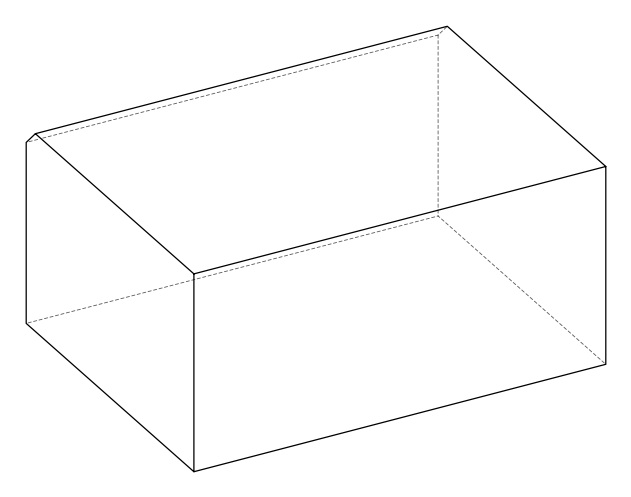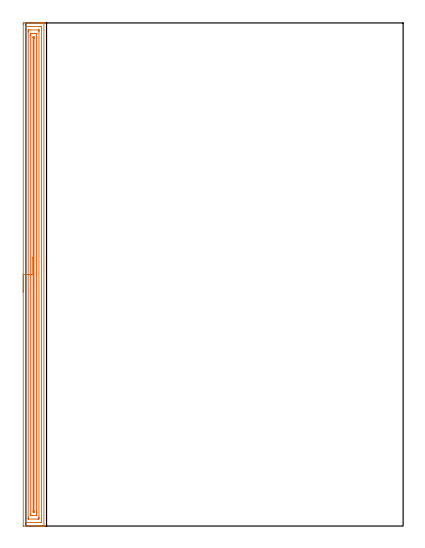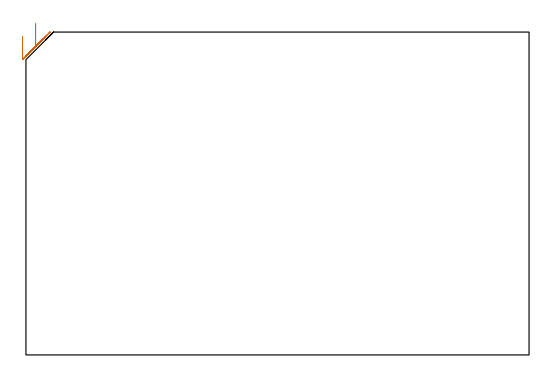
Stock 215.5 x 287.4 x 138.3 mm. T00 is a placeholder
(PLAN: 1 operations, 0 tool changes, 11.7 min)
(1 AREA_MILL | FG_CHAMFER_SURFACE | UGT0205_001 | 11.68 min | 20004 mm3)
(TOOL UGT0205_001 | Chamfer Mill 20 x 3 x 45 deg. | D20 FL50 Z2)
(OP 1 AREA_MILL)
G17 G21 G94 G90
T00 M6
G54
G17 G0 G90 X-1.5 Y133.7 S1061 M3
G43 Z148.3 H0
Z136.5
G94 G1 Y133.738 Z135.628 F250.
Y133.852 Z134.764
Y134.041 Z133.912
Y134.303 Z133.08
Y134.637 Z132.274
Y135.04 Z131.5
Y135.508 Z130.764
Y136.04 Z130.072
Y136.629 Z129.429
Y137.272 Z128.84
Y137.964 Z128.309
Y138.7 Z127.84
Y139.474 Z127.437
Y140.28 Z127.103
Y141.112 Z126.841
Y141.963 Z126.652
Y142.828 Z126.538
Y143.7 Z126.5
Y286.442
X-1.499 Y286.77 Z126.501
X-1.494 Y287.331 Z126.504
X-1.492 Y287.392 Z126.506
X-0.937 Y287.396 Z127.061
X-0.31 Y287.4 Z127.687
X7.068 Z135.063
X8.484 Z136.48
X8.847 Z136.842
X9.574 Z137.574
X9.84 Z137.839
X10.253 Y287.393 Z138.245
X10.297 Y287.39 Z138.288
X10.3 Y287.217 Z138.3
Y0.183
X10.297 Y0.01 Z138.288
X10.253 Y0.007 Z138.245
X9.84 Y0. Z137.839
X9.574 Z137.574
X8.847 Z136.842
X7.594 Z135.591
X6.179 Z134.175
X-1.2 Z126.798
X-1.492 Y0.01 Z126.506
X-1.499 Y0.301 Z126.499
Y0.314
X-1.5 Y143.7 Z126.5
X-0.086 Z127.914
X-0.085 Y284.982 Z127.915
X-0.083 Y285.018 Z127.917
X-0.047 Y285.39 Z127.953
X0.428 Y285.399 Z128.428
X7.958 Y285.4 Z135.958
X8.433 Y285.399 Z136.433
X8.847 Y285.39 Z136.847
X8.883 Y284.982 Z136.883
X8.885 Y284.944 Z136.885
Y2.418
X8.883 Y2.382 Z136.883
X8.847 Y2.01 Z136.847
X8.372 Y2.001 Z136.372
X0.842 Y2. Z128.842
X0.367 Y2.001 Z128.367
X-0.047 Y2.01 Z127.953
X-0.083 Y2.418 Z127.917
X-0.085 Y2.456 Z127.915
X-0.086 Y143.7 Z127.914
X1.328 Z129.328
X1.329 Y282.299 Z129.329
X1.33 Y282.703 Z129.33
X1.333 Y283.193 Z129.333
X1.336 Y283.386 Z129.336
X1.53 Y283.396 Z129.53
X1.732 Y283.398 Z129.732
X2.416 Y283.4 Z130.416
X7.068 Y283.399 Z135.068
X7.274 Y283.397 Z135.274
X7.41 Y283.393 Z135.41
X7.457 Y283.39 Z135.457
X7.465 Y283.374 Z135.465
X7.467 Y283.328 Z135.467
X7.469 Y283.193 Z135.469
X7.471 Y282.788 Z135.471
X7.472 Y282.299 Z135.472
X7.471 Y5.101 Z135.471
X7.47 Y4.697 Z135.47
X7.467 Y4.207 Z135.467
X7.464 Y4.014 Z135.464
X7.27 Y4.004 Z135.27
X7.068 Y4.002 Z135.068
X6.384 Y4. Z134.384
X1.732 Y4.001 Z129.732
X1.526 Y4.003 Z129.526
X1.39 Y4.007 Z129.39
X1.343 Y4.01 Z129.343
X1.335 Y4.026 Z129.335
X1.333 Y4.072 Z129.333
X1.331 Y4.207 Z129.331
X1.329 Y4.612 Z129.329
X1.328 Y5.101 Z129.328
Y143.7
X2.743 Z130.743
Y280.511
X2.747 Y281.279 Z130.747
X2.749 Y281.384 Z130.749
X2.848 Y281.39 Z130.848
X3.068 Y281.396 Z131.068
X3.511 Y281.4 Z131.511
X5.289 Z133.289
X5.733 Y281.396 Z133.733
X5.953 Y281.39 Z133.953
X6.05 Y281.385 Z134.05
X6.052 Y281.311 Z134.052
X6.057 Y280.634 Z134.057
Y6.889
X6.053 Y6.122 Z134.053
X6.05 Y6.016 Z134.05
X5.952 Y6.01 Z133.952
X5.732 Y6.005 Z133.732
X5.289 Y6. Z133.289
X3.511 Z131.511
X3.067 Y6.004 Z131.067
X2.847 Y6.01 Z130.847
X2.75 Y6.015 Z130.75
X2.748 Y6.089 Z130.748
X2.743 Y6.766 Z130.743
Y143.7
X4.157 Z132.157
Y278.967
X4.159 Y279.211 Z132.159
X4.163 Y279.373 Z132.163
X4.165 Y279.392 Z132.165
X4.17 Y279.394 Z132.17
X4.19 Y279.398 Z132.19
X4.232 Y279.399 Z132.232
X4.4 Y279.398 Z132.4
X4.622 Y279.394 Z132.622
X4.637 Y279.383 Z132.637
X4.639 Y279.376 Z132.639
X4.642 Y278.723 Z132.642
X4.643 Y278.478 Z132.643
Y8.433
X4.641 Y8.189 Z132.641
X4.637 Y8.027 Z132.637
X4.635 Y8.008 Z132.635
X4.63 Y8.006 Z132.63
X4.61 Y8.002 Z132.61
X4.568 Y8.001 Z132.568
X4.4 Y8.002 Z132.4
X4.178 Y8.006 Z132.178
X4.163 Y8.017 Z132.163
X4.161 Y8.024 Z132.161
X4.158 Y8.677 Z132.158
X4.157 Y8.922 Z132.157
Y143.7
Y144.572 Z132.195
Y145.436 Z132.309
Y146.288 Z132.498
Y147.12 Z132.76
Y147.926 Z133.094
Y148.7 Z133.497
Y149.436 Z133.965
Y150.128 Z134.496
Y150.771 Z135.086
Y151.36 Z135.729
Y151.891 Z136.421
Y152.36 Z137.157
Y152.763 Z137.931
Y153.097 Z138.737
Y153.359 Z139.569
Y153.548 Z140.42
Y153.662 Z141.285
Y153.7 Z142.157
G0 Z148.3
M5
M2
